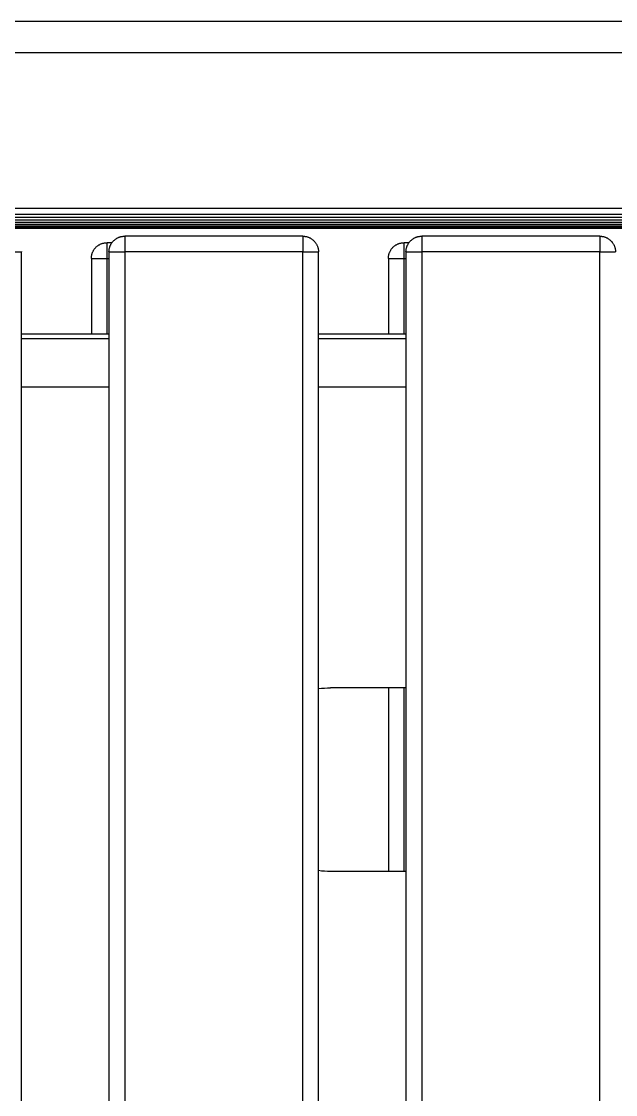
# Model space of a CAD drawing. Header units: millimetres. Extents: x -1283 to 2747, y -259 to 2557.
# Drawn here: x -309.1 to -195.7, y 1896 to 2100.9 of the extents above; entities that cross this region are included whole.
import ezdxf

# ---------------------------------------------------------------- set-up
doc = ezdxf.new("R2010")
doc.units = ezdxf.units.MM
doc.header["$MEASUREMENT"] = 0
doc.layers.add('Utwórz2D linie widoczne', color=7, linetype='Continuous', true_color=0x000000)

msp = doc.modelspace()

# ---------------------------------------------------------------- linework, layer by layer
at = {"layer": 'Utwórz2D linie widoczne'}
for p, q in [((-65.41, 2100.89), (-369.41, 2100.89)), ((-27.41, 2094.89), (-407.41, 2094.89)), ((-27.41, 2065.18), (-407.41, 2065.18)), ((-27.61, 2064.01), (-407.21, 2064.01)), ((-27.81, 2063.46), (-406.91, 2063.46)), ((-28.11, 2062.95), (-406.61, 2062.95)), ((-66.26, 2062.5), (-367.41, 2062.5)), ((-65.91, 2062.11), (-367.41, 2062.11)), ((-66.26, 2061.8), (-366.56, 2061.8)), ((-66.55, 2061.57), (-366.56, 2061.57)), ((-66.55, 2061.43), (-366.56, 2061.43)), ((-66.55, 2061.38), (-366.56, 2061.38)), ((-291.24, 2059.27), (-291.16, 2059.33)), ((-291.16, 2059.33), (-291.07, 2059.39)), ((-291.07, 2059.39), (-290.99, 2059.45)), ((-290.99, 2059.45), (-290.9, 2059.5)), ((-290.9, 2059.5), (-290.81, 2059.55)), ((-290.81, 2059.55), (-290.72, 2059.59)), ((-290.72, 2059.59), (-290.62, 2059.63)), ((-290.62, 2059.63), (-290.53, 2059.67)), ((-290.53, 2059.67), (-290.43, 2059.71)), ((-290.43, 2059.71), (-290.34, 2059.74)), ((-290.34, 2059.74), (-290.24, 2059.77)), ((-290.24, 2059.77), (-290.14, 2059.8)), ((-290.14, 2059.8), (-290.04, 2059.82)), ((-290.04, 2059.82), (-289.94, 2059.84)), ((-289.94, 2059.84), (-289.84, 2059.86)), ((-289.84, 2059.86), (-289.74, 2059.87)), ((-289.74, 2059.87), (-289.63, 2059.88)), ((-289.63, 2059.88), (-289.53, 2059.88)), ((-289.53, 2059.88), (-289.43, 2059.88)), ((-255.43, 2059.88), (-289.43, 2059.88)), ((-289.43, 2059.88), (-289.43, 2056.88)), ((-289.43, 2059.88), (-289.43, 2059.88)), ((-255.43, 2059.88), (-255.33, 2059.88)), ((-255.43, 2059.88), (-255.43, 2056.88)), ((-255.43, 2059.88), (-255.43, 2059.88)), ((-255.33, 2059.88), (-255.22, 2059.88)), ((-255.22, 2059.88), (-255.12, 2059.87)), ((-255.12, 2059.87), (-255.02, 2059.86)), ((-255.02, 2059.86), (-254.92, 2059.84)), ((-254.92, 2059.84), (-254.82, 2059.82)), ((-254.82, 2059.82), (-254.72, 2059.8)), ((-254.72, 2059.8), (-254.62, 2059.77)), ((-254.62, 2059.77), (-254.52, 2059.74)), ((-254.52, 2059.74), (-254.42, 2059.71)), ((-254.42, 2059.71), (-254.33, 2059.67)), ((-254.33, 2059.67), (-254.23, 2059.63)), ((-254.23, 2059.63), (-254.14, 2059.59)), ((-254.14, 2059.59), (-254.05, 2059.55)), ((-254.05, 2059.55), (-253.96, 2059.5)), ((-253.96, 2059.5), (-253.87, 2059.45)), ((-253.87, 2059.45), (-253.78, 2059.39)), ((-253.78, 2059.39), (-253.7, 2059.33)), ((-253.7, 2059.33), (-253.62, 2059.27)), ((-234.54, 2059.27), (-234.46, 2059.33)), ((-234.46, 2059.33), (-234.37, 2059.39)), ((-234.37, 2059.39), (-234.29, 2059.45)), ((-234.29, 2059.45), (-234.2, 2059.5)), ((-234.2, 2059.5), (-234.11, 2059.55)), ((-234.11, 2059.55), (-234.02, 2059.59)), ((-234.02, 2059.59), (-233.92, 2059.63)), ((-233.92, 2059.63), (-233.83, 2059.67)), ((-233.83, 2059.67), (-233.73, 2059.71)), ((-233.73, 2059.71), (-233.64, 2059.74)), ((-233.64, 2059.74), (-233.54, 2059.77)), ((-233.54, 2059.77), (-233.44, 2059.8)), ((-233.44, 2059.8), (-233.34, 2059.82)), ((-233.34, 2059.82), (-233.24, 2059.84)), ((-233.24, 2059.84), (-233.14, 2059.86)), ((-233.14, 2059.86), (-233.04, 2059.87)), ((-233.04, 2059.87), (-232.93, 2059.88)), ((-232.93, 2059.88), (-232.83, 2059.88)), ((-232.83, 2059.88), (-232.73, 2059.88)), ((-198.73, 2059.88), (-232.73, 2059.88)), ((-232.73, 2059.88), (-232.73, 2056.88)), ((-232.73, 2059.88), (-232.73, 2059.88)), ((-198.73, 2059.88), (-198.63, 2059.88)), ((-198.73, 2059.88), (-198.73, 2056.88)), ((-198.73, 2059.88), (-198.73, 2059.88)), ((-198.63, 2059.88), (-198.52, 2059.88)), ((-198.52, 2059.88), (-198.42, 2059.87)), ((-198.42, 2059.87), (-198.32, 2059.86)), ((-198.32, 2059.86), (-198.22, 2059.84)), ((-198.22, 2059.84), (-198.12, 2059.82)), ((-198.12, 2059.82), (-198.02, 2059.8)), ((-198.02, 2059.8), (-197.92, 2059.77)), ((-197.92, 2059.77), (-197.82, 2059.74)), ((-197.82, 2059.74), (-197.72, 2059.71)), ((-197.72, 2059.71), (-197.63, 2059.67)), ((-197.63, 2059.67), (-197.53, 2059.63)), ((-197.53, 2059.63), (-197.44, 2059.59)), ((-197.44, 2059.59), (-197.35, 2059.55)), ((-197.35, 2059.55), (-197.26, 2059.5)), ((-197.26, 2059.5), (-197.17, 2059.45)), ((-197.17, 2059.45), (-197.08, 2059.39)), ((-197.08, 2059.39), (-197, 2059.33)), ((-197, 2059.33), (-196.92, 2059.27)), ((-295.35, 2057.2), (-295.3, 2057.29)), ((-295.3, 2057.29), (-295.24, 2057.38)), ((-295.24, 2057.38), (-295.18, 2057.46)), ((-295.18, 2057.46), (-295.12, 2057.54)), ((-295.12, 2057.54), (-295.05, 2057.62)), ((-295.05, 2057.62), (-294.98, 2057.69)), ((-294.98, 2057.69), (-294.91, 2057.77)), ((-294.91, 2057.77), (-294.84, 2057.84)), ((-294.84, 2057.84), (-294.76, 2057.91)), ((-294.76, 2057.91), (-294.68, 2057.97)), ((-294.68, 2057.97), (-294.6, 2058.04)), ((-294.6, 2058.04), (-294.52, 2058.1)), ((-294.52, 2058.1), (-294.44, 2058.15)), ((-294.44, 2058.15), (-294.35, 2058.21)), ((-294.35, 2058.21), (-294.26, 2058.26)), ((-294.26, 2058.26), (-294.17, 2058.31)), ((-294.17, 2058.31), (-294.08, 2058.35)), ((-294.08, 2058.35), (-293.99, 2058.4)), ((-293.99, 2058.4), (-293.89, 2058.44)), ((-293.89, 2058.44), (-293.8, 2058.47)), ((-293.8, 2058.47), (-293.7, 2058.5)), ((-293.7, 2058.5), (-293.6, 2058.53)), ((-293.6, 2058.53), (-293.5, 2058.56)), ((-293.5, 2058.56), (-293.4, 2058.58)), ((-293.4, 2058.58), (-293.3, 2058.6)), ((-293.3, 2058.6), (-293.2, 2058.62)), ((-293.2, 2058.62), (-293.1, 2058.63)), ((-293.1, 2058.63), (-293, 2058.64)), ((-293, 2058.64), (-292.89, 2058.64)), ((-292.89, 2058.64), (-292.79, 2058.65)), ((-291.86, 2058.65), (-292.79, 2058.65)), ((-292.79, 2055.65), (-292.79, 2058.65)), ((-292.41, 2057.19), (-292.4, 2057.29)), ((-292.4, 2057.29), (-292.39, 2057.39)), ((-292.39, 2057.39), (-292.37, 2057.49)), ((-292.37, 2057.49), (-292.34, 2057.59)), ((-292.34, 2057.59), (-292.32, 2057.69)), ((-292.32, 2057.69), (-292.29, 2057.79)), ((-292.29, 2057.79), (-292.26, 2057.89)), ((-292.26, 2057.89), (-292.22, 2057.98)), ((-292.22, 2057.98), (-292.18, 2058.08)), ((-292.18, 2058.08), (-292.14, 2058.17)), ((-292.14, 2058.17), (-292.09, 2058.26)), ((-292.09, 2058.26), (-292.04, 2058.35)), ((-292.04, 2058.35), (-291.99, 2058.44)), ((-291.99, 2058.44), (-291.94, 2058.53)), ((-291.94, 2058.53), (-291.88, 2058.61)), ((-291.88, 2058.61), (-291.82, 2058.7)), ((-291.82, 2058.7), (-291.76, 2058.78)), ((-291.76, 2058.78), (-291.69, 2058.85)), ((-291.69, 2058.85), (-291.62, 2058.93)), ((-291.62, 2058.93), (-291.55, 2059)), ((-291.55, 2059), (-291.48, 2059.08)), ((-291.48, 2059.08), (-291.4, 2059.14)), ((-291.4, 2059.14), (-291.32, 2059.21)), ((-291.32, 2059.21), (-291.24, 2059.27)), ((-253.62, 2059.27), (-253.54, 2059.21)), ((-253.54, 2059.21), (-253.46, 2059.14)), ((-253.46, 2059.14), (-253.38, 2059.08)), ((-253.38, 2059.08), (-253.31, 2059)), ((-253.31, 2059), (-253.24, 2058.93)), ((-253.24, 2058.93), (-253.17, 2058.85)), ((-253.17, 2058.85), (-253.1, 2058.78)), ((-253.1, 2058.78), (-253.04, 2058.7)), ((-253.04, 2058.7), (-252.98, 2058.61)), ((-252.98, 2058.61), (-252.92, 2058.53)), ((-252.92, 2058.53), (-252.87, 2058.44)), ((-252.87, 2058.44), (-252.81, 2058.35)), ((-252.81, 2058.35), (-252.77, 2058.26)), ((-252.77, 2058.26), (-252.72, 2058.17)), ((-252.72, 2058.17), (-252.68, 2058.08)), ((-252.68, 2058.08), (-252.64, 2057.98)), ((-252.64, 2057.98), (-252.6, 2057.89)), ((-252.6, 2057.89), (-252.57, 2057.79)), ((-252.57, 2057.79), (-252.54, 2057.69)), ((-252.54, 2057.69), (-252.51, 2057.59)), ((-252.51, 2057.59), (-252.49, 2057.49)), ((-252.49, 2057.49), (-252.47, 2057.39)), ((-252.47, 2057.39), (-252.46, 2057.29)), ((-252.46, 2057.29), (-252.45, 2057.19)), ((-238.65, 2057.2), (-238.6, 2057.29)), ((-238.6, 2057.29), (-238.54, 2057.38)), ((-238.54, 2057.38), (-238.48, 2057.46)), ((-238.48, 2057.46), (-238.42, 2057.54)), ((-238.42, 2057.54), (-238.35, 2057.62)), ((-238.35, 2057.62), (-238.28, 2057.69)), ((-238.28, 2057.69), (-238.21, 2057.77)), ((-238.21, 2057.77), (-238.14, 2057.84)), ((-238.14, 2057.84), (-238.06, 2057.91)), ((-238.06, 2057.91), (-237.98, 2057.97)), ((-237.98, 2057.97), (-237.9, 2058.04)), ((-237.9, 2058.04), (-237.82, 2058.1)), ((-237.82, 2058.1), (-237.74, 2058.15)), ((-237.74, 2058.15), (-237.65, 2058.21)), ((-237.65, 2058.21), (-237.56, 2058.26)), ((-237.56, 2058.26), (-237.47, 2058.31)), ((-237.47, 2058.31), (-237.38, 2058.35)), ((-237.38, 2058.35), (-237.29, 2058.4)), ((-237.29, 2058.4), (-237.19, 2058.44)), ((-237.19, 2058.44), (-237.1, 2058.47)), ((-237.1, 2058.47), (-237, 2058.5)), ((-237, 2058.5), (-236.9, 2058.53)), ((-236.9, 2058.53), (-236.8, 2058.56)), ((-236.8, 2058.56), (-236.7, 2058.58)), ((-236.7, 2058.58), (-236.6, 2058.6)), ((-236.6, 2058.6), (-236.5, 2058.62)), ((-236.5, 2058.62), (-236.4, 2058.63)), ((-236.4, 2058.63), (-236.3, 2058.64)), ((-236.3, 2058.64), (-236.19, 2058.64)), ((-236.19, 2058.64), (-236.09, 2058.65)), ((-235.16, 2058.65), (-236.09, 2058.65)), ((-236.09, 2055.65), (-236.09, 2058.65)), ((-235.71, 2057.19), (-235.7, 2057.29)), ((-235.7, 2057.29), (-235.69, 2057.39)), ((-235.69, 2057.39), (-235.67, 2057.49)), ((-235.67, 2057.49), (-235.64, 2057.59)), ((-235.64, 2057.59), (-235.62, 2057.69)), ((-235.62, 2057.69), (-235.59, 2057.79)), ((-235.59, 2057.79), (-235.56, 2057.89)), ((-235.56, 2057.89), (-235.52, 2057.98)), ((-235.52, 2057.98), (-235.48, 2058.08)), ((-235.48, 2058.08), (-235.44, 2058.17)), ((-235.44, 2058.17), (-235.39, 2058.26)), ((-235.39, 2058.26), (-235.34, 2058.35)), ((-235.34, 2058.35), (-235.29, 2058.44)), ((-235.29, 2058.44), (-235.24, 2058.53)), ((-235.24, 2058.53), (-235.18, 2058.61)), ((-235.18, 2058.61), (-235.12, 2058.7)), ((-235.12, 2058.7), (-235.06, 2058.78)), ((-235.06, 2058.78), (-234.99, 2058.85)), ((-234.99, 2058.85), (-234.92, 2058.93)), ((-234.92, 2058.93), (-234.85, 2059)), ((-234.85, 2059), (-234.78, 2059.08)), ((-234.78, 2059.08), (-234.7, 2059.14)), ((-234.7, 2059.14), (-234.62, 2059.21)), ((-234.62, 2059.21), (-234.54, 2059.27)), ((-196.92, 2059.27), (-196.84, 2059.21)), ((-196.84, 2059.21), (-196.76, 2059.14)), ((-196.76, 2059.14), (-196.68, 2059.08)), ((-196.68, 2059.08), (-196.61, 2059)), ((-196.61, 2059), (-196.54, 2058.93)), ((-196.54, 2058.93), (-196.47, 2058.85)), ((-196.47, 2058.85), (-196.4, 2058.78)), ((-196.4, 2058.78), (-196.34, 2058.7)), ((-196.34, 2058.7), (-196.28, 2058.61)), ((-196.28, 2058.61), (-196.22, 2058.53)), ((-196.22, 2058.53), (-196.17, 2058.44)), ((-196.17, 2058.44), (-196.11, 2058.35)), ((-196.11, 2058.35), (-196.07, 2058.26)), ((-196.07, 2058.26), (-196.02, 2058.17)), ((-196.02, 2058.17), (-195.98, 2058.08)), ((-195.98, 2058.08), (-195.94, 2057.98)), ((-195.94, 2057.98), (-195.9, 2057.89)), ((-195.9, 2057.89), (-195.87, 2057.79)), ((-195.87, 2057.79), (-195.84, 2057.69)), ((-195.84, 2057.69), (-195.81, 2057.59)), ((-195.81, 2057.59), (-195.79, 2057.49)), ((-195.79, 2057.49), (-195.77, 2057.39)), ((-195.77, 2057.39), (-195.76, 2057.29)), ((-195.76, 2057.29), (-195.75, 2057.19)), ((-312.13, 2056.88), (-309.13, 2056.88)), ((-309.13, 2056.99), (-309.13, 2056.88)), ((-309.13, 1347.88), (-309.13, 2056.88)), ((-295.79, 2055.75), (-295.78, 2055.85)), ((-295.79, 2055.65), (-295.79, 2055.75)), ((-295.79, 2055.65), (-295.79, 2041.15)), ((-295.79, 2055.65), (-292.79, 2055.65)), ((-295.79, 2055.65), (-295.79, 2055.65)), ((-295.78, 2055.95), (-295.76, 2056.05)), ((-295.78, 2055.85), (-295.78, 2055.95)), ((-295.76, 2056.05), (-295.75, 2056.16)), ((-295.75, 2056.16), (-295.73, 2056.26)), ((-295.73, 2056.26), (-295.71, 2056.36)), ((-295.71, 2056.36), (-295.68, 2056.45)), ((-295.68, 2056.45), (-295.65, 2056.55)), ((-295.65, 2056.55), (-295.62, 2056.65)), ((-295.62, 2056.65), (-295.58, 2056.75)), ((-295.58, 2056.75), (-295.54, 2056.84)), ((-295.54, 2056.84), (-295.5, 2056.93)), ((-295.5, 2056.93), (-295.45, 2057.03)), ((-295.45, 2057.03), (-295.41, 2057.12)), ((-295.41, 2057.12), (-295.35, 2057.2)), ((-292.79, 2041.15), (-292.79, 2055.65)), ((-292.79, 2055.65), (-292.43, 2055.65)), ((-292.43, 2056.99), (-292.42, 2057.09)), ((-292.43, 2056.88), (-292.43, 2056.99)), ((-292.43, 2056.88), (-292.43, 1347.88)), ((-292.43, 2056.88), (-289.43, 2056.88)), ((-292.43, 2056.88), (-292.43, 2056.88)), ((-292.42, 2057.09), (-292.41, 2057.19)), ((-255.43, 2056.88), (-289.43, 2056.88)), ((-289.43, 2056.88), (-289.43, 1347.88)), ((-255.43, 1347.88), (-255.43, 2056.88)), ((-255.43, 2056.88), (-252.43, 2056.88)), ((-252.45, 2057.19), (-252.44, 2057.09)), ((-252.44, 2057.09), (-252.43, 2056.99)), ((-252.43, 2056.99), (-252.43, 2056.88)), ((-252.43, 1347.88), (-252.43, 2056.88)), ((-239.09, 2055.75), (-239.08, 2055.85)), ((-239.09, 2055.65), (-239.09, 2055.75)), ((-239.09, 2055.65), (-239.09, 2041.15)), ((-239.09, 2055.65), (-236.09, 2055.65)), ((-239.09, 2055.65), (-239.09, 2055.65)), ((-239.08, 2055.95), (-239.06, 2056.05)), ((-239.08, 2055.85), (-239.08, 2055.95)), ((-239.06, 2056.05), (-239.05, 2056.16)), ((-239.05, 2056.16), (-239.03, 2056.26)), ((-239.03, 2056.26), (-239.01, 2056.36)), ((-239.01, 2056.36), (-238.98, 2056.45)), ((-238.98, 2056.45), (-238.95, 2056.55)), ((-238.95, 2056.55), (-238.92, 2056.65)), ((-238.92, 2056.65), (-238.88, 2056.75)), ((-238.88, 2056.75), (-238.84, 2056.84)), ((-238.84, 2056.84), (-238.8, 2056.93)), ((-238.8, 2056.93), (-238.75, 2057.03)), ((-238.75, 2057.03), (-238.71, 2057.12)), ((-238.71, 2057.12), (-238.65, 2057.2)), ((-236.09, 2041.15), (-236.09, 2055.65)), ((-236.09, 2055.65), (-235.73, 2055.65)), ((-235.73, 2056.99), (-235.72, 2057.09)), ((-235.73, 2056.88), (-235.73, 2056.99)), ((-235.73, 2056.88), (-235.73, 1347.88)), ((-235.73, 2056.88), (-232.73, 2056.88)), ((-235.73, 2056.88), (-235.73, 2056.88)), ((-235.72, 2057.09), (-235.71, 2057.19)), ((-198.73, 2056.88), (-232.73, 2056.88)), ((-232.73, 2056.88), (-232.73, 1347.88)), ((-198.73, 1347.88), (-198.73, 2056.88)), ((-198.73, 2056.88), (-195.73, 2056.88)), ((-195.75, 2057.19), (-195.74, 2057.09)), ((-195.74, 2057.09), (-195.73, 2056.99)), ((-195.73, 2056.99), (-195.73, 2056.88)), ((-292.43, 2041.15), (-309.13, 2041.15)), ((-235.73, 2041.15), (-252.43, 2041.15)), ((-292.43, 2040.3), (-309.13, 2040.3)), ((-235.73, 2040.3), (-252.43, 2040.3)), ((-309.13, 2031.15), (-292.43, 2031.15)), ((-252.43, 2031.15), (-235.73, 2031.15)), ((-252.43, 1973.49), (-251.85, 1973.56)), ((-251.85, 1973.56), (-251.28, 1973.61)), ((-251.28, 1973.61), (-250.7, 1973.64)), ((-250.7, 1973.64), (-250.12, 1973.65)), ((-235.73, 1973.65), (-250.12, 1973.65)), ((-239.09, 1973.65), (-239.09, 1938.65)), ((-236.09, 1938.65), (-236.09, 1973.65)), ((-252.43, 1938.8), (-251.85, 1938.73)), ((-251.85, 1938.73), (-251.28, 1938.68)), ((-251.28, 1938.68), (-250.7, 1938.66)), ((-250.7, 1938.66), (-250.12, 1938.65)), ((-250.12, 1938.65), (-235.73, 1938.65))]:
    msp.add_line(p, q, dxfattribs=at)

doc.saveas('drawing.dxf')
